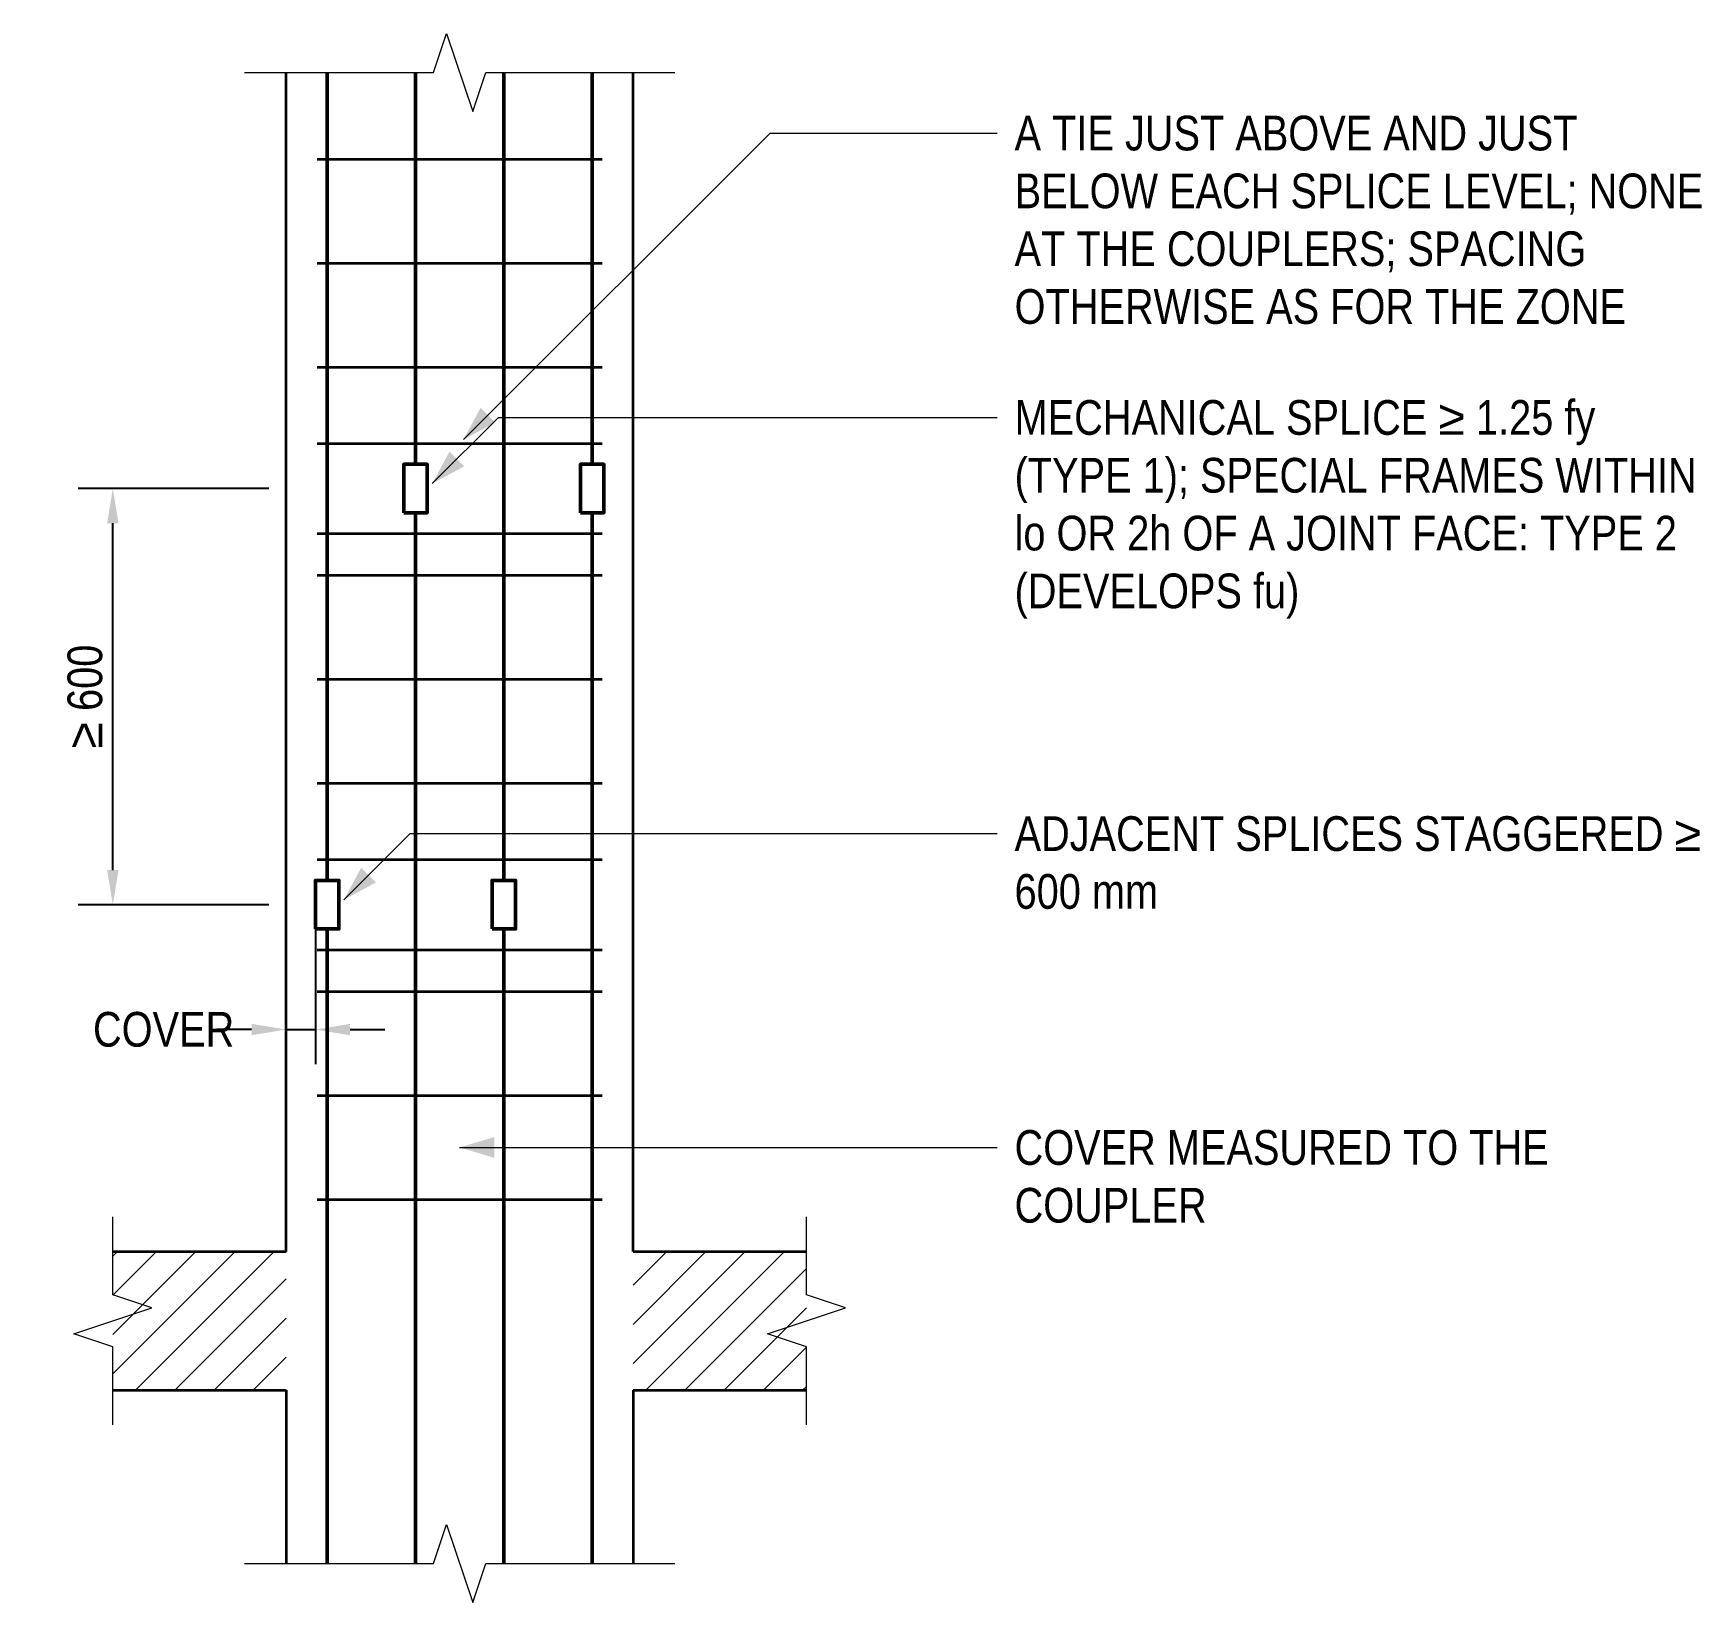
# Model space of a CAD drawing. Header units: millimetres. Extents: x 7635 to 10040, y -50506 to -48244.
import ezdxf

# ---------------------------------------------------------------- set-up
doc = ezdxf.new("R2010")
doc.units = ezdxf.units.MM
doc.header["$LTSCALE"] = 3.75
for name, color, linetype, lineweight in [('S-ANNO', 3, 'Continuous', 18), ('S-BREAK', 8, 'Continuous', 18), ('S-CONC', 4, 'Continuous', 35), ('S-DIMS', 2, 'Continuous', 18), ('S-HATCH', 9, 'Continuous', 13), ('S-REBR', 1, 'Continuous', 50), ('S-REBR-SEC', 30, 'Continuous', 35), ('S-TEXT', 7, 'Continuous', 18)]:
    doc.layers.add(name, color=color, linetype=linetype, lineweight=lineweight)
doc.styles.add('AN', font='ARIALN_0.TTF')
doc.dimstyles.new('EIT-25', dxfattribs={"dimscale": 25, "dimtxt": 2, "dimasz": 2, "dimexe": 2, "dimexo": 1, "dimgap": 0.6, "dimtad": 1, "dimdec": 0, "dimtxsty": 'AN', "dimcen": 2.5, "dimclrd": 2, "dimclre": 8, "dimclrt": 7, "dimazin": 3, "dimtfac": 1, "dimtmove": 1, "dimatfit": 3, "dimlwd": -1, "dimlwe": -1, "dimarcsym": 0})

msp = doc.modelspace()

# ---------------------------------------------------------------- hatches: boundary and pattern name
at = {"layer": 'S-HATCH'}
h = msp.add_hatch(dxfattribs=at)
h.set_pattern_fill('ANSI31', color=256, scale=12.59843)
h.paths.add_polyline_path([(7750, -50200), (8000, -50200), (8000, -50000), (7750, -50000)])
h = msp.add_hatch(dxfattribs=at)
h.set_pattern_fill('ANSI31', color=256, scale=12.59843)
h.paths.add_polyline_path([(8500, -50200), (8750, -50200), (8750, -50000), (8500, -50000)])

# ---------------------------------------------------------------- linework, layer by layer
at = {"layer": 'S-ANNO', "flags": 128}
for points in [[(8255.5, -48829.5), (8697.5, -48387.5), (8950, -48387.5), (9025, -48387.5)], [(8210.6, -48892.8), (8305.8, -48797.5), (8950, -48797.5), (9025, -48797.5)], [(8083.2, -49492.8), (8178.5, -49397.5), (8950, -49397.5), (9025, -49397.5)], [(8250, -49850), (8950, -49850), (9025, -49850)]]:
    msp.add_lwpolyline(points, dxfattribs=at)
at = {"layer": 'S-ANNO'}
for points in [[(8255.5, -48829.5), (8301.4, -48804.8), (8280.2, -48783.6)], [(8210.6, -48892.8), (8256.5, -48868), (8235.3, -48846.8)], [(8083.2, -49492.8), (8129.2, -49468), (8108, -49446.8)], [(8250, -49850), (8300, -49865), (8300, -49835)]]:
    msp.add_solid(points, dxfattribs=at)
at = {"layer": 'S-BREAK', "flags": 128}
for points in [[(7940, -48300), (8212.5, -48300), (8231.2, -48243.8), (8268.8, -48356.2), (8287.5, -48300), (8560, -48300)], [(7750, -50250), (7750, -50137.5), (7693.8, -50118.8), (7806.2, -50081.2), (7750, -50062.5), (7750, -49950)], [(8750, -50250), (8750, -50137.5), (8693.8, -50118.8), (8806.2, -50081.2), (8750, -50062.5), (8750, -49950)], [(7940, -50450), (8212.5, -50450), (8231.2, -50393.8), (8268.8, -50506.2), (8287.5, -50450), (8560, -50450)]]:
    msp.add_lwpolyline(points, dxfattribs=at)
at = {"layer": 'S-CONC'}
for p, q in [((8000, -50000), (8000, -48300)), ((8500, -50000), (8500, -48300)), ((7750, -50000), (8000, -50000)), ((8500, -50000), (8750, -50000)), ((7750, -50200), (8000, -50200)), ((8000, -50200), (8000, -50450)), ((8500, -50200), (8750, -50200)), ((8500, -50200), (8500, -50450))]:
    msp.add_line(p, q, dxfattribs=at)
at = {"layer": 'S-REBR', "flags": 128}
for points in [[(8059, -49465), (8059, -48300)], [(8186.3, -48865), (8186.3, -48300)], [(8313.7, -49465), (8313.7, -48300)], [(8441, -48865), (8441, -48300)], [(8186.3, -50450), (8186.3, -48935)], [(8441, -50450), (8441, -48935)], [(8059, -50450), (8059, -49535)], [(8313.7, -50450), (8313.7, -49535)]]:
    msp.add_lwpolyline(points, dxfattribs=at)
for points in [[(8169.3, -48935), (8203.3, -48935), (8203.3, -48865), (8169.3, -48865)], [(8424, -48935), (8458, -48935), (8458, -48865), (8424, -48865)], [(8042, -49535), (8076, -49535), (8076, -49465), (8042, -49465)], [(8296.7, -49535), (8330.7, -49535), (8330.7, -49465), (8296.7, -49465)]]:
    msp.add_lwpolyline(points, close=True, dxfattribs=at)
at = {"layer": 'S-REBR-SEC'}
for p, q in [((8044.5, -48425), (8455.5, -48425)), ((8044.5, -48575), (8455.5, -48575)), ((8044.5, -48725), (8455.5, -48725)), ((8044.5, -48835), (8455.5, -48835)), ((8044.5, -48965), (8455.5, -48965)), ((8044.5, -49025), (8455.5, -49025)), ((8044.5, -49175), (8455.5, -49175)), ((8044.5, -49325), (8455.5, -49325)), ((8044.5, -49435), (8455.5, -49435)), ((8044.5, -49565), (8455.5, -49565)), ((8044.5, -49625), (8455.5, -49625)), ((8044.5, -49775), (8455.5, -49775)), ((8044.5, -49925), (8455.5, -49925))]:
    msp.add_line(p, q, dxfattribs=at)

# ---------------------------------------------------------------- texts
at = {"layer": 'S-TEXT', "char_height": 50, "attachment_point": 1, "style": 'AN'}
for s, insert, width in [('A TIE JUST ABOVE AND JUST\\PBELOW EACH SPLICE LEVEL; NONE\\PAT THE COUPLERS; SPACING\\POTHERWISE AS FOR THE ZONE', (9050, -48362.5), 1045.299), ('MECHANICAL SPLICE ≥ 1.25 fy\\P(TYPE 1); SPECIAL FRAMES WITHIN\\Plo OR 2h OF A JOINT FACE: TYPE 2\\P(DEVELOPS fu)', (9050, -48772.5), 1035.19), ('ADJACENT SPLICES STAGGERED ≥\\P600 mm', (9050, -49372.5), 1042.001), ('COVER MEASURED TO THE\\PCOUPLER', (9050, -49825), 813.357)]:
    msp.add_mtext(s, dxfattribs=dict(at, insert=insert, width=width))

# ---------------------------------------------------------------- dimensions: what is measured, and where the dimension line sits
at = {"layer": 'S-DIMS'}
msp.add_linear_dim(base=(7750, -49500), p1=(8000, -49500), p2=(8000, -48900), angle=90, text='≥ 600', dimstyle='EIT-25', dxfattribs=at).render()
msp.add_linear_dim(base=(8000, -49680), p1=(8000, -49500), p2=(8042, -49500), location=(7823.2, -49680), text='COVER', dimstyle='EIT-25', override={"dimtmove": 2}, dxfattribs=at).render()

doc.saveas('drawing.dxf')
